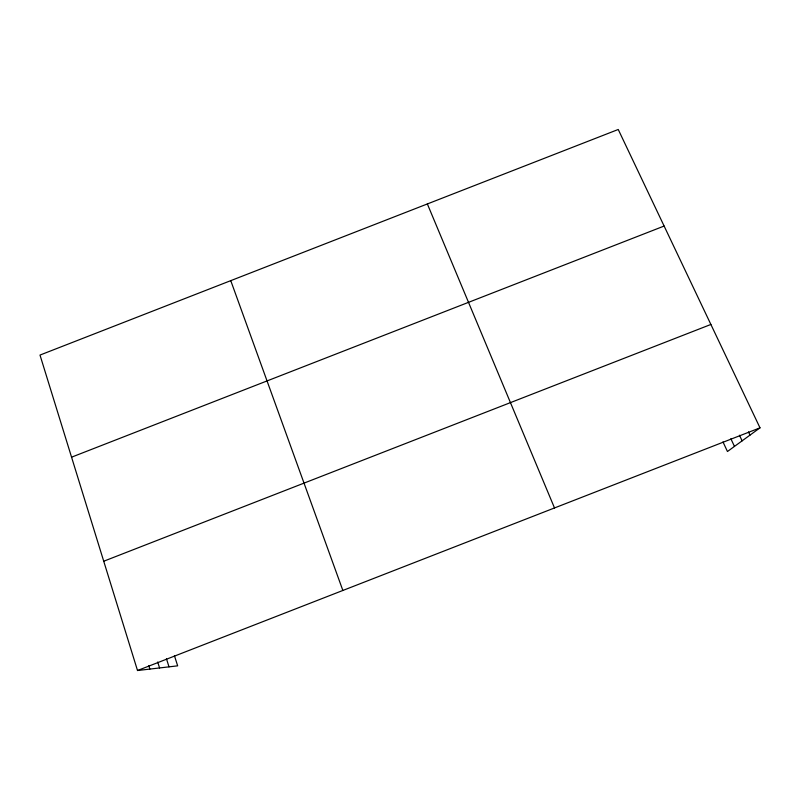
<?xml version="1.0" encoding="UTF-8"?>
<svg xmlns="http://www.w3.org/2000/svg" width="800" height="800" viewBox="0 0 800 800"><rect width="100%" height="100%" fill="white"/><g stroke="black" fill="none" stroke-linecap="round" stroke-linejoin="round"><path stroke-width="1.2" d="M174.45 655.76L177.66 665.84L137.51 670.52L40 355.07L618.24 129.48L760 427.84L727.45 451.51L722.98 441.91M71.56 457.18L664.12 226.05M103.72 561.23L710.88 324.46M137.51 670.52L760 427.84M748.49 431.93L749.99 435.12M739.46 435.22L742.11 440.85M730.87 438.75L734.46 446.42M427.36 203.95L554.51 507.96M230.76 280.65L342.86 590.47M166.46 658.79L169.01 666.85M157.71 662.02L159.57 667.95M148.8 665.72L149.85 669.09"/></g></svg>
